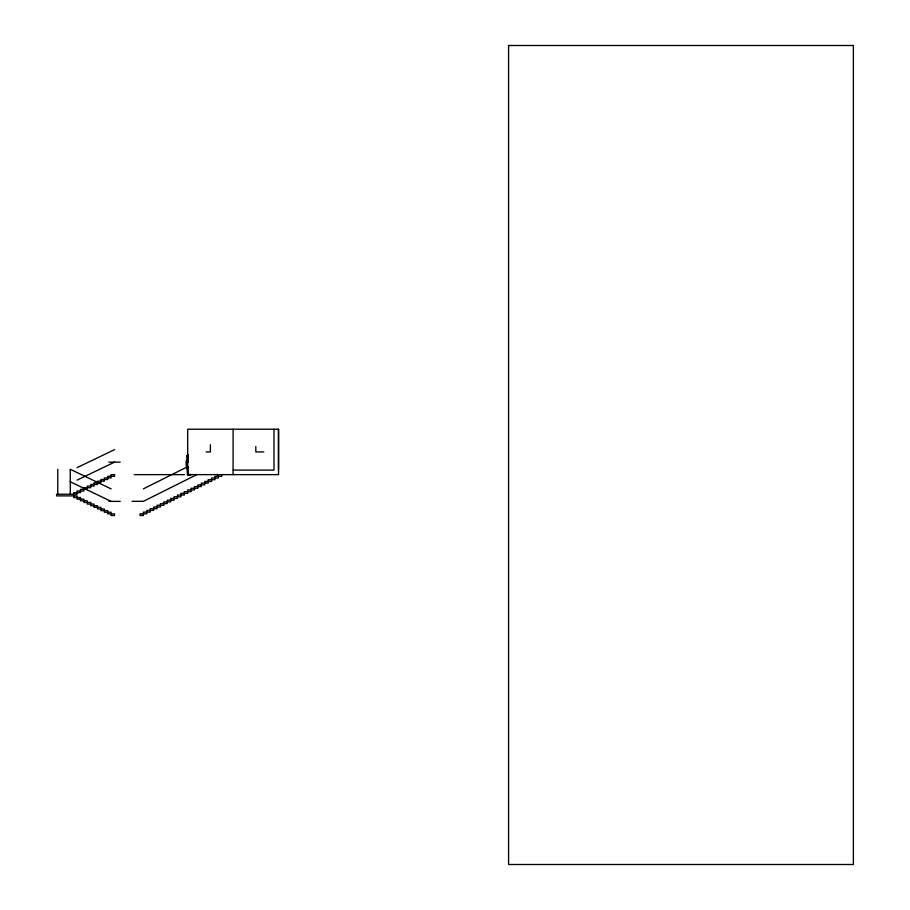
<?xml version="1.0" encoding="UTF-8"?>
<svg xmlns="http://www.w3.org/2000/svg" width="910" height="910" viewBox="0 0 910 910"><rect width="100%" height="100%" fill="white"/><g stroke="black" fill="none" stroke-linecap="round" stroke-linejoin="round"><path stroke-width="1.36" d="M278.517 470.095L278.54 429.224L187.688 429.224L187.688 474.633L278.54 474.633L278.517 429.224M187.665 474.633L187.688 470.095M188.222 457.992L187.392 457.434L187.733 455.683L187.414 457.343L188.233 458.287L186.857 455.864L186.732 457.753L187.801 458.378M187.949 459.129L186.823 460.085L186.755 462.087L187.813 471.767M187.369 462.325L186.22 462.109L186.391 460.346L187.471 459.22L188.268 460.255M186.459 466.261L187.869 466.557C185.367 467.33 185.538 460.835 188.029 462.143M188.347 474.633L187.483 474.679L186.994 467.933L187.619 466.318L186.607 466.295L188.381 466.58M186.994 455.569L188.108 455.66L187.142 456.058L186.732 457.753L187.414 457.343M187.483 474.679L188.051 472.847M187.574 455.489L187.96 454.454L187.517 455.5M187.107 468.548L188.143 466.477M188.245 455.887L187.278 456.786L186.857 455.864L188.051 455.353M143.405 488.829L187.631 466.716M196.48 474.781L143.405 501.319L132.052 501.319M77.066 467.638L114.535 449.654M77.066 480.127L114.535 462.143M187.062 455.523L187.699 455.512M206.138 451.929L210.392 451.929L210.392 444.728M263.832 451.929L255.812 451.929L255.812 446.526M108.859 462.143L120.211 462.143M233.108 470.095L274.001 470.095L274.001 429.224M134.179 474.633L184.434 474.633M108.859 501.387L120.211 501.387M186.22 462.109L188.233 462.121M187.471 474.645L190.77 474.713L188.165 474.645M111.122 488.897L70.252 469.276L70.252 494.255M70.252 481.765L111.122 501.387M187.142 456.058L187.96 456.957M187.335 466.568L188.086 468.673M186.857 462.155L186.88 466.432M233.108 429.224L233.108 474.633M221.744 474.633L221.744 476.339L214.942 476.339L214.942 479.741L208.128 479.741L208.128 483.153L201.315 483.153L201.315 486.554L194.501 486.554L194.501 489.967L187.688 489.967L187.688 493.368L180.874 493.368L180.874 496.78L174.06 496.78L174.06 500.182L167.247 500.182L167.247 503.594L160.444 503.594L160.444 506.995L153.631 506.995L153.631 510.396L146.817 510.396L146.817 513.809L140.004 513.809L140.004 515.515L143.405 515.515L143.405 512.102L150.218 512.102L150.218 508.701L157.032 508.701L157.032 505.289L163.845 505.289L163.845 501.888L170.659 501.888L170.659 498.475L177.473 498.475L177.473 495.074L184.286 495.074L184.286 491.673L191.1 491.673L191.1 488.26L197.902 488.26L197.902 484.859L204.716 484.859L204.716 481.447L211.53 481.447L211.53 478.046L218.343 478.046L218.343 474.633M57.762 469.276L57.762 494.255M191.032 474.576L187.915 474.622L191.032 474.576M853.375 45.5L508.588 45.5L508.588 864.5L853.375 864.5L853.375 45.5M114.535 474.633L111.122 474.633L111.122 477.909L104.309 477.909L104.309 481.174L97.506 481.174L97.506 484.45L90.693 484.45L90.693 487.714L83.879 487.714L83.879 490.99L77.066 490.99L77.066 494.255L56.625 494.255L56.625 495.893L77.066 495.893L77.066 499.158L83.879 499.158L83.879 502.434L90.693 502.434L90.693 505.698L97.506 505.698L97.506 508.974L104.309 508.974L104.309 512.239L111.122 512.239L111.122 515.515L114.535 515.515L114.535 513.877L107.721 513.877L107.721 510.601L100.908 510.601L100.908 507.336L94.094 507.336L94.094 504.06L87.28 504.06L87.28 500.796L80.467 500.796L80.467 497.531L73.653 497.531L73.653 492.617L80.467 492.617L80.467 489.352L87.28 489.352L87.28 486.076L94.094 486.076L94.094 482.812L100.908 482.812L100.908 479.536L107.721 479.536L107.721 476.271L114.535 476.271L114.535 474.633"/></g></svg>
